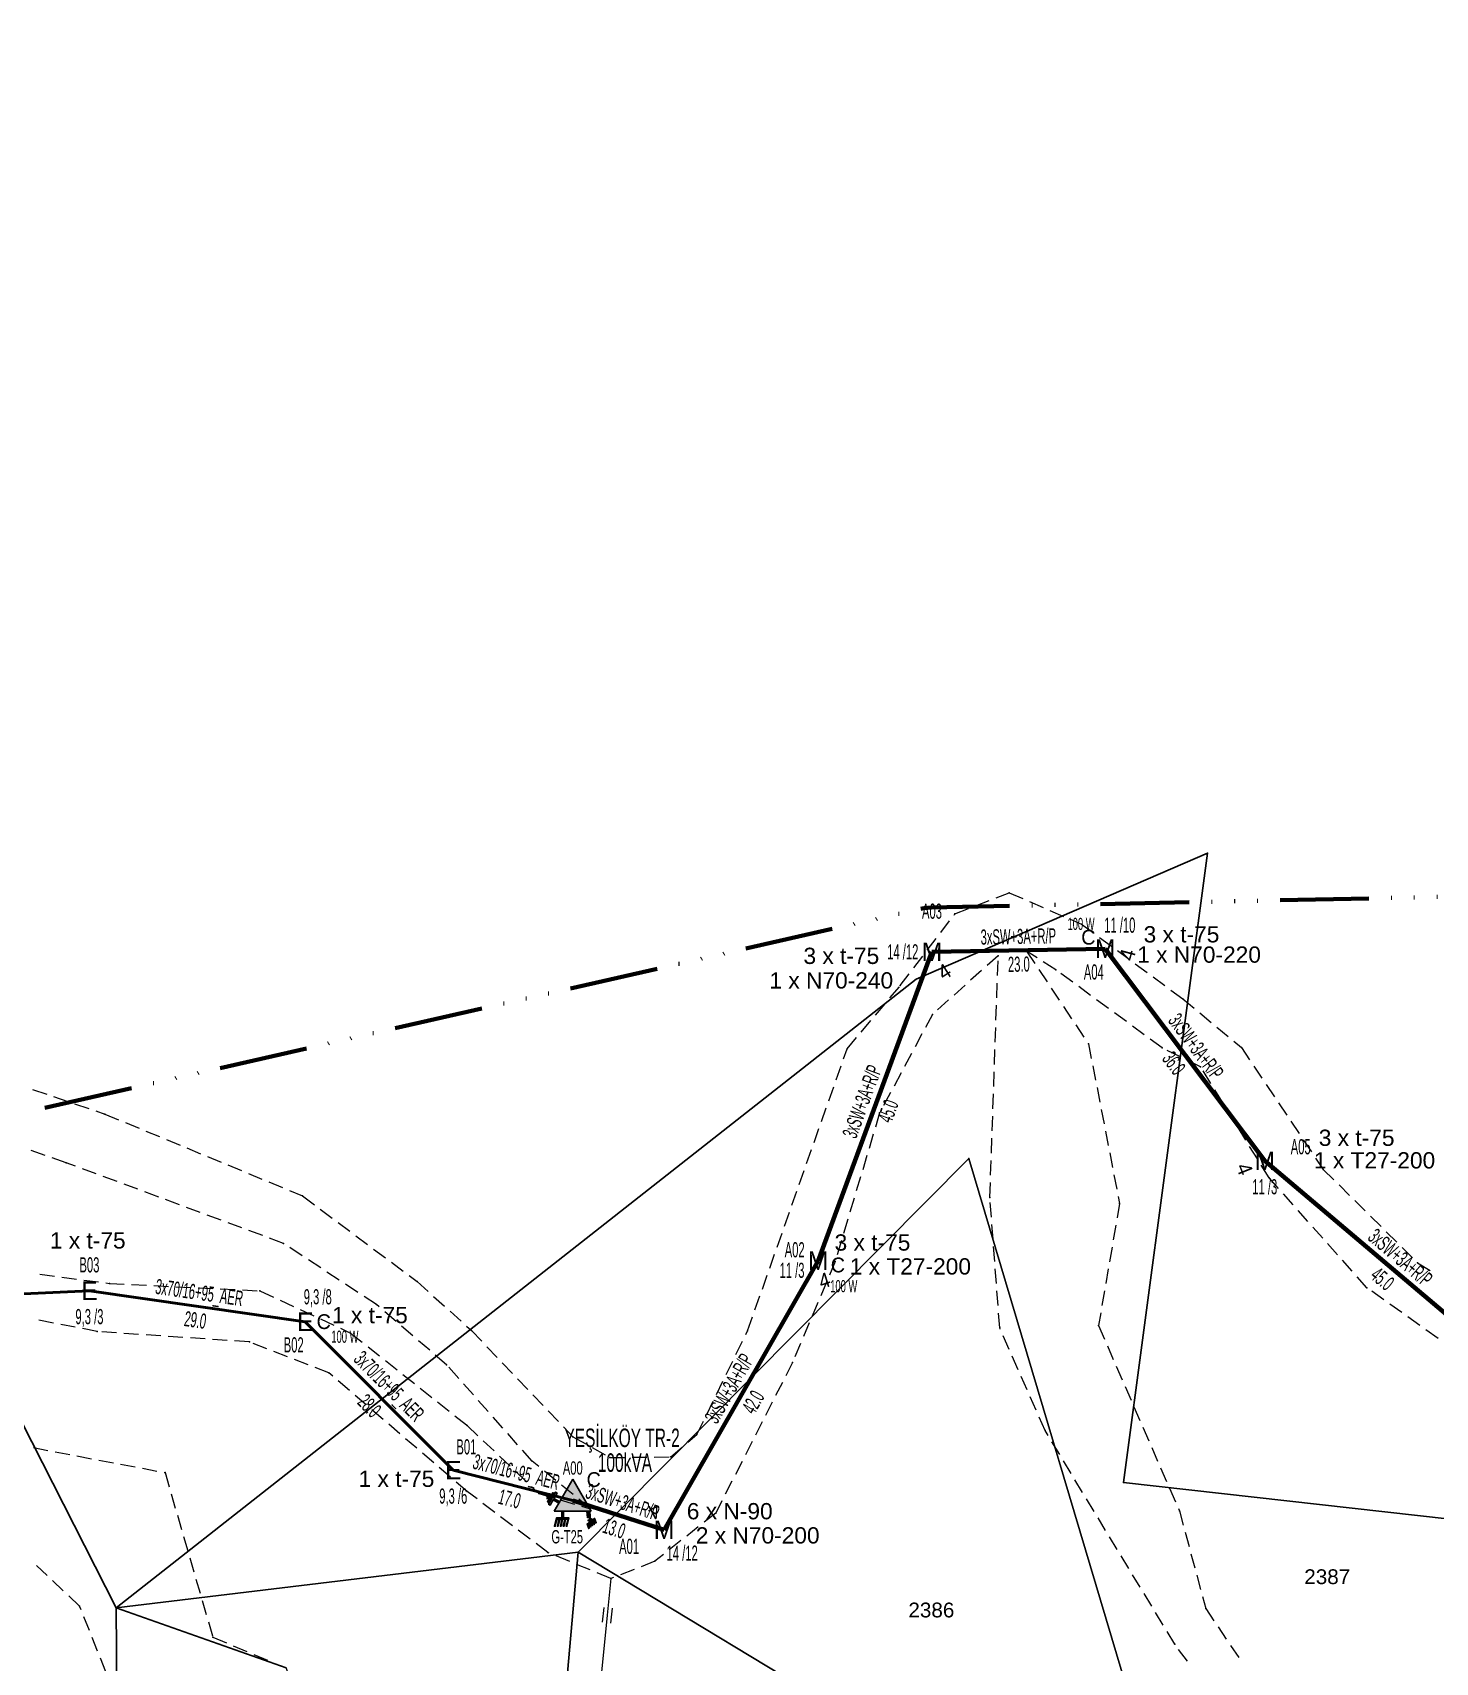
# Model space of a CAD drawing. Header units: millimetres. Extents: x 614452 to 616952, y 4151662 to 4153442.
# Drawn here: x 614564.6 to 614754.3, y 4152026.4 to 4152246.8 of the extents above; entities that cross this region are included whole.
import ezdxf
from ezdxf.enums import TextEntityAlignment as Align
from ezdxf.xclip import XClip

# ---------------------------------------------------------------- set-up
doc = ezdxf.new("R2010")
doc.units = ezdxf.units.MM
doc.header["$XCLIPFRAME"] = 2
doc.linetypes.add('ACAD_ISO14W100', pattern=[24, 12, -3, 0, -3, 0, -3, 0, -3])
for name, color, linetype, lineweight in [('02_ADA_ALN_YENI', 7, 'Continuous', 30), ('03_PARSEL_ALN_ESKI', 18, 'Continuous', 0), ('03_PARSEL_ALN_YENI', 171, 'Continuous', 0), ('03_PARSEL_NO_ESKI', 5, 'Continuous', 0), ('06_DETAY_SNR_KROKI', 4, 'Continuous', 0), ('06_DETAY_SNR_PAFTA', 26, 'Continuous', 0), ('07_SNRTIP_GECERLI', 30, 'Continuous', 0), ('DIREK_AG_YENI', 108, 'Continuous', 25), ('DIREK_OG_YENI', 10, 'Continuous', 25), ('HAT_AG_HAVAI_YENI', 3, 'Continuous', 50), ('HAT_OG_HAVAI_YENI', 1, 'Continuous', 70), ('NOKTA_DETAY_YENI', 171, 'Continuous', 0), ('NOKTA_PARSEL_ESKI', 6, 'Continuous', 0), ('TRAFO_BOLGE_TUM', 254, 'ACAD_ISO14W100', 70), ('TRAFO_TADILAT_BYSK', 5, 'Continuous', 30), ('TRAFO_YENI', 5, 'Continuous', 30)]:
    doc.layers.add(name, color=color, linetype=linetype, lineweight=lineweight)
doc.layers.add('LAMBA_GUCU', color=4, linetype='Continuous')
doc.layers.add('Unknown_Point_Feature', color=7, linetype='Continuous')
doc.styles.add('Direk', font='B_CAD')
doc.styles.get("Standard").update_dxf_attribs({"font": 'Arial'})

# ---------------------------------------------------------------- blocks, each defined once
blk = doc.blocks.new('YENI_DIREK')
h = blk.add_hatch(color=32)
h.paths.add_polyline_path([(-3.28, -0.5), (-3.07, -0.63), (-2.64, 0.1), (-1.87, -0.35), (-1.77, -0.17), (-2.54, 0.28), (-2.11, 1.01), (-2.33, 1.14)])
h.paths.add_polyline_path([(-3.42, -0.17), (-3.29, -0.25), (-2.57, 0.98), (-2.7, 1.06)])
h.paths.add_polyline_path([(-3.5, 0.29), (-3.37, 0.22), (-3.01, 0.82), (-3.14, 0.9)])
h.paths.add_polyline_path([(-3.41, 0.73), (-3.54, 0.81), (-3.62, 0.68), (-3.49, 0.61)])
h.paths.add_polyline_path([(-1.26, -1.44), (-1.46, -1.44), (-1.47, -2.34), (-2.22, -2.34), (-2.48, -3.47), (-2.38, -3.47), (-2.17, -2.54), (-1.87, -2.54), (-2.08, -3.47), (-1.98, -3.47), (-1.77, -2.54), (-1.47, -2.54), (-1.68, -3.48), (-1.58, -3.48), (-1.37, -2.54), (-1.07, -2.54), (-1.28, -3.48), (-1.18, -3.48), (-0.97, -2.54), (-0.67, -2.55), (-0.88, -3.48), (-0.78, -3.48), (-0.52, -2.35), (-1.27, -2.34)])
at = {"layer": 'TRAFO_YENI'}
for points in [[(2.31, -1.57), (2.08, -1.92), (2.04, -1.44), (1.9, -1.44), (1.98, -2.32), (2.21, -1.96), (2.27, -2.67), (2.06, -2.67), (2.36, -2.87), (2.36, -2.86), (2.6, -2.49), (2.41, -2.63)], [(2.31, -1.57), (2.08, -1.92), (2.04, -1.44), (1.9, -1.44), (1.98, -2.32), (2.21, -1.96), (2.27, -2.67), (2.06, -2.67), (2.36, -2.87), (1.94, -3.19), (2.16, -3.79), (2.22, -3.74), (2.04, -3.26), (2.22, -3.13), (2.4, -3.6), (2.46, -3.56), (2.28, -3.08), (2.46, -2.94), (2.64, -3.42), (2.69, -3.38), (2.51, -2.9), (2.69, -2.76), (2.87, -3.24), (2.93, -3.2), (2.75, -2.72), (2.93, -2.58), (3.11, -3.06), (3.17, -3.01), (2.95, -2.42), (2.36, -2.86), (2.6, -2.49), (2.41, -2.63)], [(2.93, -2.58), (3.11, -3.06), (3.17, -3.01), (2.95, -2.42), (2.36, -2.86), (2.6, -2.49), (2.41, -2.63), (2.31, -1.57), (2.08, -1.92), (2.04, -1.44), (1.9, -1.44), (1.98, -2.32), (2.21, -1.96), (2.27, -2.67), (2.06, -2.67), (2.36, -2.87), (1.94, -3.19), (2.16, -3.79), (2.22, -3.74), (2.04, -3.26), (2.22, -3.13), (2.4, -3.6), (2.46, -3.56), (2.28, -3.08), (2.46, -2.94), (2.64, -3.42), (2.69, -3.38), (2.51, -2.9), (2.69, -2.76), (2.87, -3.24), (2.93, -3.2), (2.75, -2.72)]]:
    blk.add_hatch(color=32, dxfattribs=at).paths.add_polyline_path(points)
at = {"layer": 'TRAFO_TADILAT_BYSK', "color": 32, "flags": 128}
for points in [[(-3.49, 0.61), (-3.41, 0.73), (-3.54, 0.81), (-3.62, 0.68), (-3.49, 0.61)], [(-3.37, 0.22), (-3.01, 0.82), (-3.14, 0.9), (-3.5, 0.29), (-3.37, 0.22)], [(-3.29, -0.25), (-2.57, 0.98), (-2.7, 1.06), (-3.42, -0.17), (-3.29, -0.25)], [(-1.77, -0.17), (-2.54, 0.28), (-2.11, 1.01), (-2.33, 1.14), (-3.28, -0.5), (-3.07, -0.63), (-2.64, 0.1), (-1.87, -0.35), (-1.77, -0.17)], [(-1.26, -1.44), (-1.46, -1.44), (-1.47, -2.34), (-2.22, -2.34), (-2.48, -3.47), (-2.38, -3.47), (-2.17, -2.54), (-1.87, -2.54), (-2.08, -3.47), (-1.98, -3.47), (-1.77, -2.54), (-1.47, -2.54), (-1.68, -3.48), (-1.58, -3.48), (-1.37, -2.54), (-1.07, -2.54), (-1.28, -3.48), (-1.18, -3.48), (-0.97, -2.54), (-0.67, -2.55), (-0.88, -3.48), (-0.78, -3.48), (-0.52, -2.35), (-1.27, -2.34), (-1.26, -1.44)]]:
    blk.add_lwpolyline(points, dxfattribs=at)
at = {"layer": 'TRAFO_YENI', "linetype": 'Continuous'}
for p, q in [((-2.5, -1.44), (0, 2.89)), ((2.5, -1.44), (0, 2.89)), ((-2.5, -1.44), (2.5, -1.44))]:
    blk.add_line(p, q, dxfattribs=at)
at = {"layer": 'TRAFO_YENI', "color": 32, "flags": 128}
blk.add_lwpolyline([(1.9, -1.44), (2.04, -1.44), (2.08, -1.92), (2.31, -1.57), (2.41, -2.63), (2.6, -2.49), (2.36, -2.86), (2.95, -2.42), (3.17, -3.01), (3.11, -3.06), (2.93, -2.58), (2.75, -2.72), (2.93, -3.2), (2.87, -3.24), (2.69, -2.76), (2.51, -2.9), (2.69, -3.38), (2.64, -3.42), (2.46, -2.94), (2.28, -3.08), (2.46, -3.56), (2.4, -3.6), (2.22, -3.13), (2.04, -3.26), (2.22, -3.74), (2.16, -3.79), (1.94, -3.19), (2.36, -2.87), (2.06, -2.67), (2.27, -2.67), (2.21, -1.96), (1.98, -2.32), (1.9, -1.44)], dxfattribs=at)
at = {"layer": 'TRAFO_YENI', "linetype": 'Continuous'}
for points in [[(-2.5, -1.44), (0, -1.44), (0, 2.89)], [(0, -1.44), (0, 2.89), (2.5, -1.44)]]:
    blk.add_solid(points, dxfattribs=at)
blk = doc.blocks.new('fggg')
at = {"layer": '02_ADA_ALN_YENI', "color": 252}
for points in [[(614575.96, 4152022.18, 0), (614575.88, 4152033.79, 0), (614467.58, 4152246.77, 0), (614453.91, 4152240.16, 0), (614434.65, 4152229.19, 0)], [(614853.89, 4152034.8, 0), (614712.1, 4152050.73, 0), (614723.46, 4152135.81, 0), (614684.08, 4152118.8, 0), (614575.88, 4152033.79, 0), (614598.84, 4152025.65, 0)]]:
    blk.add_polyline3d(points, dxfattribs=at)
at = {"layer": '03_PARSEL_ALN_ESKI', "color": 252}
for p in [(614740.05, 4152037.99), (614686.51, 4152033.49)]:
    blk.add_point(p, dxfattribs=at)
at = {"layer": '03_PARSEL_ALN_YENI', "color": 252}
for points in [[(614544.97, 4151967.38, 0), (614374.43, 4151996.37, 0), (614367.51, 4152197.34, 0), (614384.14, 4152206.26, 0), (614408.39, 4152217.97, 0), (614418.64, 4152220.61, 0), (614425.32, 4152225.37, 0), (614434.65, 4152229.19, 0), (614453.91, 4152240.16, 0), (614467.58, 4152246.77, 0), (614575.88, 4152033.79, 0), (614575.96, 4152022.18, 0), (614576.03, 4152011.83, 0), (614571.11, 4151971.28, 0), (614544.97, 4151967.38, 0)], [(614638.35, 4152041.33, 0), (614691.19, 4152094.55, 0), (614715.49, 4152013.05, 0), (614718.07, 4151980.55, 0), (614709.75, 4151969.3, 0), (614691.41, 4151985.17, 0), (614678.8, 4152016.87, 0), (614638.35, 4152041.33, 0)], [(614588.47, 4151988.13, 0), (614593.53, 4152004.18, 0), (614602.22, 4152016.98, 0), (614598.84, 4152025.65, 0), (614575.88, 4152033.79, 0), (614638.35, 4152041.33, 0), (614631.27, 4151961.22, 0), (614577.59, 4151959.18, 0), (614585.94, 4151980, 0), (614588.47, 4151988.13, 0)], [(614638.35, 4152041.33, 0), (614678.8, 4152016.87, 0), (614691.41, 4151985.17, 0), (614709.75, 4151969.3, 0), (614695.06, 4151956.64, 0), (614684.73, 4151952.93, 0), (614663.07, 4151949.44, 0), (614631.27, 4151961.22, 0), (614638.35, 4152041.33, 0)]]:
    blk.add_polyline3d(points, close=True, dxfattribs=at)
blk.add_polyline3d([(614761.21, 4151994.9, 0), (614746.28, 4152001.82, 0), (614740.75, 4152010.97, 0), (614740.75, 4152010.97, 0), (614737.23, 4152016.91, 0), (614733.41, 4152018.51, 0), (614730.89, 4152018.91, 0), (614715.49, 4152013.05, 0), (614691.19, 4152094.55, 0), (614638.35, 4152041.33, 0), (614575.88, 4152033.79, 0), (614684.08, 4152118.8, 0), (614723.46, 4152135.81, 0), (614712.1, 4152050.73, 0), (614853.89, 4152034.8, 0)], dxfattribs=at)
at = {"layer": '06_DETAY_SNR_KROKI', "color": 252}
for p, q in [((614642.77, 4152037.76, 0.95), (614642.27, 4152032.78, 0.95)), ((614642.27, 4152032.78, 0.95), (614641.28, 4152022.83, 0.95)), ((614641.81, 4152033.83, 0.95), (614641.61, 4152031.84, 0.95)), ((614642.93, 4152033.72, 0.95), (614642.73, 4152031.73, 0.95))]:
    blk.add_line(p, q, dxfattribs=at)
at = {"layer": '06_DETAY_SNR_PAFTA', "color": 252}
for p, q in [((614694.89, 4152129.78, 0.95), (614696.66, 4152130.48, 0.95)), ((614696.66, 4152130.48, 0.95), (614698.5, 4152129.68, 0.95)), ((614689.2, 4152127.46, 0.95), (614689.3, 4152127.6, 0.95)), ((614689.3, 4152127.6, 0.95), (614691.16, 4152128.33, 0.95)), ((614692.09, 4152128.69, 0.95), (614693.95, 4152129.42, 0.95)), ((614699.41, 4152129.28, 0.95), (614701.25, 4152128.48, 0.95)), ((614702.16, 4152128.08, 0.95), (614704, 4152127.28, 0.95)), ((614687.38, 4152125.08, 0.95), (614688.59, 4152126.67, 0.95)), ((614704.91, 4152126.88, 0.95), (614706.44, 4152126.22, 0.95)), ((614706.44, 4152126.22, 0.95), (614708.05, 4152125.03, 0.95)), ((614685.56, 4152122.69, 0.95), (614686.77, 4152124.28, 0.95)), ((614708.85, 4152124.44, 0.95), (614710.46, 4152123.25, 0.95)), ((614683.74, 4152120.31, 0.95), (614684.95, 4152121.9, 0.95)), ((614695.15, 4152121.96, 0.95), (614693.66, 4152120.63, 0.95)), ((614695.06, 4152119.26, 0.95), (614695.13, 4152121.26, 0.95)), ((614698.98, 4152122.58, 0.95), (614700.09, 4152120.92, 0.95)), ((614700.42, 4152121.66, 0.95), (614698.98, 4152122.58, 0.95)), ((614702.95, 4152120.05, 0.95), (614701.26, 4152121.12, 0.95)), ((614711.27, 4152122.66, 0.95), (614712.88, 4152121.47, 0.95)), ((614713.68, 4152120.88, 0.95), (614715.29, 4152119.69, 0.95)), ((614681.92, 4152117.92, 0.95), (614683.13, 4152119.51, 0.95)), ((614692.92, 4152119.96, 0.95), (614691.42, 4152118.63, 0.95)), ((614700.65, 4152120.09, 0.95), (614701.76, 4152118.42, 0.95)), ((614705.24, 4152118.37, 0.95), (614703.63, 4152119.55, 0.95)), ((614716.1, 4152119.1, 0.95), (614717.71, 4152117.91, 0.95)), ((614680.5, 4152116.24, 0.95), (614681.79, 4152117.77, 0.95)), ((614690.68, 4152117.97, 0.95), (614689.19, 4152116.63, 0.95)), ((614694.96, 4152116.26, 0.95), (614695.03, 4152118.26, 0.95)), ((614702.31, 4152117.59, 0.95), (614703.42, 4152115.93, 0.95)), ((614707.66, 4152116.59, 0.95), (614706.05, 4152117.78, 0.95)), ((614718.51, 4152117.32, 0.95), (614720.11, 4152116.14, 0.95)), ((614678.57, 4152113.94, 0.95), (614679.86, 4152115.47, 0.95)), ((614688.44, 4152115.97, 0.95), (614686.95, 4152114.64, 0.95)), ((614694.85, 4152113.26, 0.95), (614694.92, 4152115.26, 0.95)), ((614703.98, 4152115.09, 0.95), (614705.09, 4152113.43, 0.95)), ((614710.08, 4152114.82, 0.95), (614708.46, 4152116, 0.95)), ((614720.11, 4152116.14, 0.95), (614721.65, 4152114.86, 0.95)), ((614676.64, 4152111.64, 0.95), (614677.93, 4152113.18, 0.95)), ((614686.27, 4152114.03, 0.95), (614685.32, 4152112.27, 0.95)), ((614694.75, 4152110.26, 0.95), (614694.82, 4152112.26, 0.95)), ((614705.64, 4152112.6, 0.95), (614706.75, 4152110.94, 0.95)), ((614712.49, 4152113.04, 0.95), (614710.88, 4152114.23, 0.95)), ((614714.91, 4152111.27, 0.95), (614713.3, 4152112.45, 0.95)), ((614722.41, 4152114.22, 0.95), (614723.95, 4152112.94, 0.95)), ((614724.72, 4152112.3, 0.95), (614726.25, 4152111.02, 0.95)), ((614674.71, 4152109.35, 0.95), (614676, 4152110.88, 0.95)), ((614684.85, 4152111.39, 0.95), (614683.91, 4152109.62, 0.95)), ((614707.31, 4152110.1, 0.95), (614707.37, 4152110.02, 0.95)), ((614707.37, 4152110.02, 0.95), (614707.75, 4152108.05, 0.95)), ((614717.33, 4152109.49, 0.95), (614715.72, 4152110.68, 0.95)), ((614727.02, 4152110.38, 0.95), (614728.04, 4152109.53, 0.95)), ((614674.24, 4152108.01, 0.95), (614674.71, 4152109.35, 0.95)), ((614683.44, 4152108.74, 0.95), (614682.49, 4152106.98, 0.95)), ((614694.65, 4152107.26, 0.95), (614694.72, 4152109.26, 0.95)), ((614719.83, 4152108.27, 0.95), (614718.03, 4152109.15, 0.95)), ((614722.52, 4152106.94, 0.95), (614720.73, 4152107.83, 0.95)), ((614728.04, 4152109.53, 0.95), (614729.16, 4152107.87, 0.95)), ((614673.24, 4152105.18, 0.95), (614673.91, 4152107.07, 0.95)), ((614682.02, 4152106.1, 0.95), (614681.08, 4152104.33, 0.95)), ((614694.55, 4152104.27, 0.95), (614694.61, 4152106.26, 0.95)), ((614707.94, 4152107.07, 0.95), (614708.32, 4152105.11, 0.95)), ((614723.91, 4152104.69, 0.95), (614722.86, 4152106.4, 0.95)), ((614729.72, 4152107.04, 0.95), (614730.83, 4152105.38, 0.95)), ((614564.57, 4152103.86, 0.95), (614566.47, 4152103.22, 0.95)), ((614672.25, 4152102.35, 0.95), (614672.91, 4152104.24, 0.95)), ((614680.6, 4152103.45, 0.95), (614679.66, 4152101.69, 0.95)), ((614694.44, 4152101.27, 0.95), (614694.51, 4152103.27, 0.95)), ((614708.52, 4152104.13, 0.95), (614708.9, 4152102.17, 0.95)), ((614725.49, 4152102.14, 0.95), (614724.44, 4152103.84, 0.95)), ((614731.39, 4152104.55, 0.95), (614732.51, 4152102.89, 0.95)), ((614567.41, 4152102.9, 0.95), (614569.31, 4152102.25, 0.95)), ((614570.25, 4152101.93, 0.95), (614572.15, 4152101.29, 0.95)), ((614671.25, 4152099.53, 0.95), (614671.91, 4152101.41, 0.95)), ((614709.09, 4152101.18, 0.95), (614709.47, 4152099.22, 0.95)), ((614727.06, 4152099.59, 0.95), (614726.01, 4152101.29, 0.95)), ((614733.07, 4152102.06, 0.95), (614734.19, 4152100.4, 0.95)), ((614573.1, 4152100.97, 0.95), (614574.34, 4152100.55, 0.95)), ((614574.34, 4152100.55, 0.95), (614576.19, 4152099.78, 0.95)), ((614577.11, 4152099.4, 0.95), (614578.96, 4152098.63, 0.95)), ((614679.12, 4152100.69, 0.95), (614678.55, 4152098.77, 0.95)), ((614679.19, 4152100.81, 0.95), (614679.12, 4152100.69, 0.95)), ((614694.34, 4152098.27, 0.95), (614694.41, 4152100.27, 0.95)), ((614734.74, 4152099.57, 0.95), (614735.86, 4152097.91, 0.95)), ((614579.89, 4152098.25, 0.95), (614581.73, 4152097.49, 0.95)), ((614582.66, 4152097.1, 0.95), (614584.51, 4152096.34, 0.95)), ((614670.25, 4152096.7, 0.95), (614670.91, 4152098.58, 0.95)), ((614678.26, 4152097.81, 0.95), (614677.69, 4152095.9, 0.95)), ((614694.24, 4152095.27, 0.95), (614694.3, 4152097.27, 0.95)), ((614709.66, 4152098.24, 0.95), (614710.05, 4152096.28, 0.95)), ((614728.64, 4152097.03, 0.95), (614727.59, 4152098.74, 0.95)), ((614736.42, 4152097.08, 0.95), (614737.54, 4152095.43, 0.95)), ((614566.28, 4152094.94, 0.95), (614564.39, 4152095.6, 0.95)), ((614569.11, 4152093.96, 0.95), (614567.22, 4152094.62, 0.95)), ((614585.43, 4152095.96, 0.95), (614587.28, 4152095.19, 0.95)), ((614588.2, 4152094.81, 0.95), (614590.05, 4152094.04, 0.95)), ((614669.25, 4152093.87, 0.95), (614669.92, 4152095.75, 0.95)), ((614677.4, 4152094.94, 0.95), (614676.83, 4152093.02, 0.95)), ((614710.24, 4152095.3, 0.95), (614710.62, 4152093.33, 0.95)), ((614730.21, 4152094.48, 0.95), (614729.16, 4152096.18, 0.95)), ((614738.09, 4152094.6, 0.95), (614739.12, 4152093.07, 0.95)), ((614570.37, 4152093.5, 0.95), (614569.11, 4152093.96, 0.95)), ((614573.18, 4152092.45, 0.95), (614571.31, 4152093.15, 0.95)), ((614590.97, 4152093.66, 0.95), (614592.82, 4152092.9, 0.95)), ((614593.75, 4152092.51, 0.95), (614595.59, 4152091.75, 0.95)), ((614668.25, 4152091.04, 0.95), (614668.92, 4152092.92, 0.95)), ((614694.13, 4152092.27, 0.95), (614694.2, 4152094.27, 0.95)), ((614710.81, 4152092.35, 0.95), (614711.19, 4152090.39, 0.95)), ((614731.79, 4152091.93, 0.95), (614730.74, 4152093.63, 0.95)), ((614739.12, 4152093.07, 0.95), (614740.54, 4152091.67, 0.95)), ((614576, 4152091.41, 0.95), (614574.12, 4152092.11, 0.95)), ((614578.81, 4152090.37, 0.95), (614576.93, 4152091.06, 0.95)), ((614581.62, 4152089.32, 0.95), (614579.75, 4152090.02, 0.95)), ((614596.52, 4152091.37, 0.95), (614598.37, 4152090.6, 0.95)), ((614599.29, 4152090.22, 0.95), (614601.07, 4152089.48, 0.95)), ((614667.25, 4152088.21, 0.95), (614667.92, 4152090.1, 0.95)), ((614676.54, 4152092.06, 0.95), (614675.97, 4152090.15, 0.95)), ((614694.03, 4152089.27, 0.95), (614694.1, 4152091.27, 0.95)), ((614733.06, 4152090.5, 0.95), (614731.79, 4152091.93, 0.95)), ((614741.25, 4152090.96, 0.95), (614742.67, 4152089.55, 0.95)), ((614584.44, 4152088.28, 0.95), (614582.56, 4152088.98, 0.95)), ((614587.25, 4152087.24, 0.95), (614585.37, 4152087.93, 0.95)), ((614601.07, 4152089.48, 0.95), (614602.67, 4152088.29, 0.95)), ((614675.68, 4152089.19, 0.95), (614675.11, 4152087.27, 0.95)), ((614694.23, 4152086.61, 0.95), (614694.08, 4152088.6, 0.95)), ((614711.57, 4152088.47, 0.95), (614711.23, 4152086.5, 0.95)), ((614711.39, 4152089.41, 0.95), (614711.57, 4152088.47, 0.95)), ((614735.05, 4152088.26, 0.95), (614733.72, 4152089.75, 0.95)), ((614743.38, 4152088.85, 0.95), (614744.8, 4152087.44, 0.95)), ((614590.06, 4152086.19, 0.95), (614588.19, 4152086.89, 0.95)), ((614592.87, 4152085.15, 0.95), (614591, 4152085.85, 0.95)), ((614603.47, 4152087.69, 0.95), (614605.08, 4152086.49, 0.95)), ((614605.88, 4152085.89, 0.95), (614607.48, 4152084.7, 0.95)), ((614666.25, 4152085.38, 0.95), (614666.92, 4152087.27, 0.95)), ((614674.82, 4152086.32, 0.95), (614674.25, 4152084.4, 0.95)), ((614694.46, 4152083.61, 0.95), (614694.31, 4152085.61, 0.95)), ((614737.05, 4152086.02, 0.95), (614735.72, 4152087.51, 0.95)), ((614745.51, 4152086.74, 0.95), (614746.93, 4152085.33, 0.95)), ((614595.69, 4152084.11, 0.95), (614593.81, 4152084.8, 0.95)), ((614598.5, 4152083.06, 0.95), (614596.62, 4152083.76, 0.95)), ((614608.28, 4152084.1, 0.95), (614609.88, 4152082.9, 0.95)), ((614665.26, 4152082.55, 0.95), (614665.92, 4152084.44, 0.95)), ((614673.96, 4152083.44, 0.95), (614673.39, 4152081.53, 0.95)), ((614711.06, 4152085.51, 0.95), (614710.72, 4152083.54, 0.95)), ((614739.04, 4152083.78, 0.95), (614737.71, 4152085.27, 0.95)), ((614747.64, 4152084.63, 0.95), (614749.06, 4152083.22, 0.95)), ((614598.54, 4152083.04, 0.95), (614598.5, 4152083.06, 0.95)), ((614601.04, 4152081.39, 0.95), (614599.37, 4152082.49, 0.95)), ((614610.69, 4152082.3, 0.95), (614612.29, 4152081.11, 0.95)), ((614664.26, 4152079.72, 0.95), (614664.92, 4152081.61, 0.95)), ((614694.68, 4152080.62, 0.95), (614694.53, 4152082.62, 0.95)), ((614710.55, 4152082.56, 0.95), (614710.21, 4152080.58, 0.95)), ((614741.04, 4152081.53, 0.95), (614739.71, 4152083.03, 0.95)), ((614749.77, 4152082.51, 0.95), (614751.19, 4152081.11, 0.95)), ((614603.55, 4152079.74, 0.95), (614601.88, 4152080.84, 0.95)), ((614606.05, 4152078.09, 0.95), (614604.38, 4152079.19, 0.95)), ((614613.09, 4152080.51, 0.95), (614614.69, 4152079.31, 0.95)), ((614673.11, 4152080.59, 0.95), (614672.33, 4152078.75, 0.95)), ((614694.91, 4152077.63, 0.95), (614694.76, 4152079.63, 0.95)), ((614710.04, 4152079.6, 0.95), (614709.7, 4152077.63, 0.95)), ((614743.03, 4152079.29, 0.95), (614741.7, 4152080.79, 0.95)), ((614751.87, 4152080.44, 0.95), (614753.58, 4152079.4, 0.95)), ((614565.55, 4152078.88, 0.95), (614567.53, 4152078.62, 0.95)), ((614568.53, 4152078.49, 0.95), (614570.51, 4152078.23, 0.95)), ((614571.5, 4152078.1, 0.95), (614573.48, 4152077.84, 0.95)), ((614574.47, 4152077.71, 0.95), (614574.96, 4152077.65, 0.95)), ((614574.96, 4152077.65, 0.95), (614576.96, 4152077.55, 0.95)), ((614577.96, 4152077.5, 0.95), (614579.96, 4152077.4, 0.95)), ((614580.95, 4152077.35, 0.95), (614582.95, 4152077.25, 0.95)), ((614583.95, 4152077.2, 0.95), (614585.95, 4152077.1, 0.95)), ((614586.95, 4152077.05, 0.95), (614588.94, 4152076.96, 0.95)), ((614589.94, 4152076.91, 0.95), (614591.94, 4152076.81, 0.95)), ((614608.56, 4152076.44, 0.95), (614606.89, 4152077.54, 0.95)), ((614615.49, 4152078.72, 0.95), (614616.57, 4152077.91, 0.95)), ((614616.57, 4152077.91, 0.95), (614618.05, 4152076.57, 0.95)), ((614663.26, 4152076.89, 0.95), (614663.92, 4152078.78, 0.95)), ((614671.94, 4152077.83, 0.95), (614671.16, 4152075.99, 0.95)), ((614745.03, 4152077.05, 0.95), (614743.7, 4152078.55, 0.95)), ((614592.94, 4152076.76, 0.95), (614594.94, 4152076.66, 0.95)), ((614595.32, 4152076.64, 0.95), (614597.14, 4152075.8, 0.95)), ((614598.04, 4152075.38, 0.95), (614599.86, 4152074.53, 0.95)), ((614611.06, 4152074.79, 0.95), (614609.39, 4152075.89, 0.95)), ((614611.44, 4152074.46, 0.95), (614611.06, 4152074.79, 0.95)), ((614618.79, 4152075.9, 0.95), (614620.28, 4152074.56, 0.95)), ((614662.26, 4152074.06, 0.95), (614662.93, 4152075.95, 0.95)), ((614670.77, 4152075.07, 0.95), (614669.99, 4152073.23, 0.95)), ((614695.14, 4152074.64, 0.95), (614694.99, 4152076.63, 0.95)), ((614709.53, 4152076.64, 0.95), (614709.19, 4152074.67, 0.95)), ((614747.31, 4152075.43, 0.95), (614745.68, 4152076.59, 0.95)), ((614749.75, 4152073.7, 0.95), (614748.12, 4152074.85, 0.95)), ((614567.39, 4152072.29, 0.95), (614565.43, 4152072.68, 0.95)), ((614600.77, 4152074.11, 0.95), (614602.58, 4152073.27, 0.95)), ((614603.49, 4152072.85, 0.95), (614605.3, 4152072, 0.95)), ((614613.72, 4152072.51, 0.95), (614612.2, 4152073.81, 0.95)), ((614621.02, 4152073.89, 0.95), (614622.51, 4152072.55, 0.95)), ((614661.26, 4152071.24, 0.95), (614661.93, 4152073.12, 0.95)), ((614695.36, 4152071.65, 0.95), (614695.21, 4152073.64, 0.95)), ((614709.02, 4152073.69, 0.95), (614708.71, 4152071.95, 0.95)), ((614752.2, 4152071.96, 0.95), (614750.57, 4152073.12, 0.95)), ((614570.33, 4152071.72, 0.95), (614568.37, 4152072.1, 0.95)), ((614573.28, 4152071.14, 0.95), (614571.31, 4152071.53, 0.95)), ((614575.92, 4152070.96, 0.95), (614573.93, 4152071.1, 0.95)), ((614578.91, 4152070.76, 0.95), (614576.92, 4152070.89, 0.95)), ((614581.91, 4152070.55, 0.95), (614579.91, 4152070.69, 0.95)), ((614584.9, 4152070.35, 0.95), (614582.9, 4152070.49, 0.95)), ((614587.89, 4152070.14, 0.95), (614585.9, 4152070.28, 0.95)), ((614606.21, 4152071.58, 0.95), (614607.58, 4152070.94, 0.95)), ((614607.58, 4152070.94, 0.95), (614609.15, 4152069.7, 0.95)), ((614616, 4152070.55, 0.95), (614614.48, 4152071.86, 0.95)), ((614623.25, 4152071.88, 0.95), (614623.94, 4152071.26, 0.95)), ((614623.94, 4152071.26, 0.95), (614625.32, 4152069.82, 0.95)), ((614661.01, 4152070.72, 0.95), (614661.26, 4152071.24, 0.95)), ((614669.6, 4152072.3, 0.95), (614668.82, 4152070.46, 0.95)), ((614695.44, 4152071.47, 0.95), (614695.36, 4152071.65, 0.95)), ((614696.65, 4152068.73, 0.95), (614695.85, 4152070.56, 0.95)), ((614708.71, 4152071.95, 0.95), (614709.52, 4152070.12, 0.95)), ((614754.64, 4152070.22, 0.95), (614753.01, 4152071.38, 0.95)), ((614590.89, 4152069.94, 0.95), (614588.89, 4152070.08, 0.95)), ((614593.88, 4152069.73, 0.95), (614591.88, 4152069.87, 0.95)), ((614596.26, 4152068.81, 0.95), (614594.39, 4152069.54, 0.95)), ((614599.05, 4152067.72, 0.95), (614597.19, 4152068.45, 0.95)), ((614609.93, 4152069.08, 0.95), (614611.5, 4152067.84, 0.95)), ((614618.28, 4152068.6, 0.95), (614616.76, 4152069.9, 0.95)), ((614620.55, 4152066.65, 0.95), (614619.03, 4152067.95, 0.95)), ((614626.01, 4152069.09, 0.95), (614627.39, 4152067.65, 0.95)), ((614659.69, 4152068.02, 0.95), (614660.57, 4152069.82, 0.95)), ((614668.43, 4152069.54, 0.95), (614667.65, 4152067.7, 0.95)), ((614709.92, 4152069.2, 0.95), (614710.72, 4152067.37, 0.95)), ((614601.85, 4152066.64, 0.95), (614599.98, 4152067.36, 0.95)), ((614604.65, 4152065.55, 0.95), (614602.78, 4152066.27, 0.95)), ((614612.28, 4152067.22, 0.95), (614613.85, 4152065.97, 0.95)), ((614622.19, 4152064.81, 0.95), (614620.86, 4152066.31, 0.95)), ((614628.08, 4152066.93, 0.95), (614629.46, 4152065.48, 0.95)), ((614658.37, 4152065.33, 0.95), (614659.25, 4152067.12, 0.95)), ((614667.33, 4152066.94, 0.95), (614666.42, 4152065.16, 0.95)), ((614697.87, 4152065.98, 0.95), (614697.06, 4152067.81, 0.95)), ((614711.12, 4152066.45, 0.95), (614711.92, 4152064.62, 0.95)), ((614605.15, 4152065.12, 0.95), (614604.65, 4152065.55, 0.95)), ((614607.42, 4152063.17, 0.95), (614605.91, 4152064.47, 0.95)), ((614614.63, 4152065.35, 0.95), (614616.2, 4152064.11, 0.95)), ((614624.18, 4152062.57, 0.95), (614622.85, 4152064.06, 0.95)), ((614630.15, 4152064.76, 0.95), (614631.53, 4152063.31, 0.95)), ((614657.05, 4152062.63, 0.95), (614657.93, 4152064.43, 0.95)), ((614665.97, 4152064.27, 0.95), (614665.06, 4152062.49, 0.95)), ((614699.08, 4152063.24, 0.95), (614698.27, 4152065.07, 0.95)), ((614712.32, 4152063.7, 0.95), (614713.12, 4152061.87, 0.95)), ((614609.7, 4152061.21, 0.95), (614608.18, 4152062.51, 0.95)), ((614616.98, 4152063.49, 0.95), (614618.55, 4152062.24, 0.95)), ((614619.33, 4152061.62, 0.95), (614620.9, 4152060.38, 0.95)), ((614626.17, 4152060.33, 0.95), (614624.84, 4152061.82, 0.95)), ((614632.22, 4152062.59, 0.95), (614633.61, 4152061.14, 0.95)), ((614655.73, 4152059.94, 0.95), (614656.61, 4152061.73, 0.95)), ((614664.6, 4152061.6, 0.95), (614663.7, 4152059.81, 0.95)), ((614700.29, 4152060.49, 0.95), (614699.48, 4152062.32, 0.95)), ((614611.98, 4152059.26, 0.95), (614610.46, 4152060.56, 0.95)), ((614621.68, 4152059.76, 0.95), (614623.25, 4152058.52, 0.95)), ((614628.17, 4152058.08, 0.95), (614626.84, 4152059.58, 0.95)), ((614634.3, 4152060.42, 0.95), (614635.68, 4152058.97, 0.95)), ((614701.5, 4152057.75, 0.95), (614700.69, 4152059.58, 0.95)), ((614713.52, 4152060.95, 0.95), (614714.32, 4152059.12, 0.95)), ((614614.25, 4152057.3, 0.95), (614612.74, 4152058.61, 0.95)), ((614623.34, 4152058.44, 0.95), (614624.79, 4152057.06, 0.95)), ((614630.16, 4152055.84, 0.95), (614628.83, 4152057.34, 0.95)), ((614636.37, 4152058.25, 0.95), (614637.64, 4152056.92, 0.95)), ((614653.16, 4152056.17, 0.95), (614654.41, 4152057.24, 0.95)), ((614654.41, 4152057.24, 0.95), (614655.29, 4152059.04, 0.95)), ((614663.24, 4152058.92, 0.95), (614662.33, 4152057.14, 0.95)), ((614701.91, 4152057.07, 0.95), (614701.5, 4152057.75, 0.95)), ((614714.72, 4152058.2, 0.95), (614715.52, 4152056.37, 0.95)), ((614564.68, 4152055.44, 0.95), (614566.64, 4152055.07, 0.95)), ((614567.63, 4152054.89, 0.95), (614569.59, 4152054.51, 0.95)), ((614616.53, 4152055.35, 0.95), (614615.01, 4152056.65, 0.95)), ((614625.52, 4152056.38, 0.95), (614626.97, 4152055, 0.95)), ((614632.15, 4152053.6, 0.95), (614630.82, 4152055.09, 0.95)), ((614637.64, 4152056.92, 0.95), (614639.38, 4152055.94, 0.95)), ((614640.25, 4152055.44, 0.95), (614641.99, 4152054.46, 0.95)), ((614650.89, 4152054.2, 0.95), (614652.41, 4152055.51, 0.95)), ((614661.88, 4152056.25, 0.95), (614660.97, 4152054.47, 0.95)), ((614703.47, 4152054.51, 0.95), (614702.43, 4152056.22, 0.95)), ((614715.92, 4152055.45, 0.95), (614716.72, 4152053.62, 0.95)), ((614570.57, 4152054.33, 0.95), (614572.54, 4152053.95, 0.95)), ((614573.52, 4152053.77, 0.95), (614575.49, 4152053.4, 0.95)), ((614576.47, 4152053.21, 0.95), (614578.43, 4152052.84, 0.95)), ((614579.42, 4152052.65, 0.95), (614581.38, 4152052.28, 0.95)), ((614618.81, 4152053.4, 0.95), (614617.29, 4152054.7, 0.95)), ((614621.08, 4152051.44, 0.95), (614619.56, 4152052.75, 0.95)), ((614627.7, 4152054.31, 0.95), (614629.15, 4152052.93, 0.95)), ((614633.01, 4152052.89, 0.95), (614632.15, 4152053.6, 0.95)), ((614642.64, 4152054.1, 0.95), (614644.64, 4152054.12, 0.95)), ((614645.64, 4152054.14, 0.95), (614647.64, 4152054.16, 0.95)), ((614648.64, 4152054.17, 0.95), (614650.64, 4152054.2, 0.95)), ((614660.51, 4152053.58, 0.95), (614659.61, 4152051.8, 0.95)), ((614705.02, 4152051.94, 0.95), (614703.99, 4152053.65, 0.95)), ((614717.12, 4152052.71, 0.95), (614717.92, 4152050.87, 0.95)), ((614582.36, 4152052.09, 0.95), (614582.48, 4152052.07, 0.95)), ((614582.48, 4152052.07, 0.95), (614583.04, 4152050.15, 0.95)), ((614623.36, 4152049.49, 0.95), (614621.84, 4152050.79, 0.95)), ((614629.87, 4152052.25, 0.95), (614631.32, 4152050.87, 0.95)), ((614635.34, 4152050.99, 0.95), (614633.79, 4152052.26, 0.95)), ((614637.66, 4152049.09, 0.95), (614636.11, 4152050.36, 0.95)), ((614659.15, 4152050.91, 0.95), (614658.24, 4152049.13, 0.95)), ((614706.58, 4152049.38, 0.95), (614705.54, 4152051.09, 0.95)), ((614583.32, 4152049.19, 0.95), (614583.87, 4152047.27, 0.95)), ((614624.67, 4152048.5, 0.95), (614623.36, 4152049.49, 0.95)), ((614632.05, 4152050.18, 0.95), (614633.05, 4152049.23, 0.95)), ((614633.05, 4152049.23, 0.95), (614634.97, 4152048.66, 0.95)), ((614635.93, 4152048.38, 0.95), (614637.85, 4152047.82, 0.95)), ((614639.98, 4152047.19, 0.95), (614638.43, 4152048.46, 0.95)), ((614657.79, 4152048.23, 0.95), (614656.95, 4152046.6, 0.95)), ((614708.14, 4152046.81, 0.95), (614707.1, 4152048.52, 0.95)), ((614718.32, 4152049.96, 0.95), (614719.12, 4152048.12, 0.95)), ((614584.15, 4152046.31, 0.95), (614584.71, 4152044.39, 0.95)), ((614627.06, 4152046.69, 0.95), (614625.46, 4152047.9, 0.95)), ((614629.46, 4152044.89, 0.95), (614627.86, 4152046.09, 0.95)), ((614638.81, 4152047.54, 0.95), (614639.98, 4152047.19, 0.95)), ((614656.95, 4152046.6, 0.95), (614655.38, 4152045.35, 0.95)), ((614709.69, 4152044.25, 0.95), (614708.66, 4152045.96, 0.95)), ((614719.52, 4152047.21, 0.95), (614719.66, 4152046.89, 0.95)), ((614719.66, 4152046.89, 0.95), (614720.18, 4152044.96, 0.95)), ((614631.85, 4152043.08, 0.95), (614630.25, 4152044.28, 0.95)), ((614654.6, 4152044.73, 0.95), (614653.03, 4152043.49, 0.95)), ((614720.44, 4152044, 0.95), (614720.97, 4152042.07, 0.95)), ((614584.99, 4152043.43, 0.95), (614585.55, 4152041.51, 0.95)), ((614634.24, 4152041.27, 0.95), (614632.65, 4152042.48, 0.95)), ((614652.25, 4152042.87, 0.95), (614650.68, 4152041.63, 0.95)), ((614711.25, 4152041.68, 0.95), (614710.21, 4152043.39, 0.95)), ((614566.55, 4152038.15, 0.95), (614565.09, 4152039.52, 0.95)), ((614585.83, 4152040.55, 0.95), (614586.38, 4152038.63, 0.95)), ((614634.45, 4152041.19, 0.95), (614634.24, 4152041.27, 0.95)), ((614637.22, 4152040.04, 0.95), (614635.37, 4152040.81, 0.95)), ((614639.99, 4152038.9, 0.95), (614638.14, 4152039.66, 0.95)), ((614648.72, 4152040.07, 0.95), (614646.85, 4152039.34, 0.95)), ((614649.9, 4152041.01, 0.95), (614648.72, 4152040.07, 0.95)), ((614712.81, 4152039.12, 0.95), (614711.77, 4152040.83, 0.95)), ((614721.23, 4152041.1, 0.95), (614721.75, 4152039.17, 0.95)), ((614568.72, 4152036.08, 0.95), (614567.27, 4152037.46, 0.95)), ((614586.66, 4152037.67, 0.95), (614587.22, 4152035.75, 0.95)), ((614642.77, 4152037.76, 0.95), (614640.92, 4152038.52, 0.95)), ((614643.13, 4152037.9, 0.95), (614642.77, 4152037.76, 0.95)), ((614645.92, 4152038.98, 0.95), (614644.06, 4152038.26, 0.95)), ((614714.36, 4152036.56, 0.95), (614713.33, 4152038.26, 0.95)), ((614722.01, 4152038.2, 0.95), (614722.53, 4152036.27, 0.95)), ((614570.9, 4152034.02, 0.95), (614569.45, 4152035.4, 0.95)), ((614715.92, 4152033.99, 0.95), (614714.88, 4152035.7, 0.95)), ((614722.8, 4152035.31, 0.95), (614723.23, 4152033.7, 0.95)), ((614571.12, 4152033.49, 0.95), (614570.9, 4152034.02, 0.95)), ((614587.5, 4152034.79, 0.95), (614588.06, 4152032.87, 0.95)), ((614717.48, 4152031.43, 0.95), (614716.44, 4152033.14, 0.95)), ((614723.23, 4152033.7, 0.95), (614724.34, 4152032.04, 0.95)), ((614572.24, 4152030.7, 0.95), (614571.49, 4152032.56, 0.95)), ((614588.34, 4152031.9, 0.95), (614588.89, 4152029.98, 0.95)), ((614719.03, 4152028.86, 0.95), (614717.99, 4152030.57, 0.95)), ((614724.9, 4152031.21, 0.95), (614726.01, 4152029.55, 0.95)), ((614573.36, 4152027.92, 0.95), (614572.61, 4152029.78, 0.95)), ((614588.94, 4152029.81, 0.95), (614590.79, 4152029.03, 0.95)), ((614591.71, 4152028.65, 0.95), (614593.55, 4152027.87, 0.95)), ((614726.57, 4152028.71, 0.95), (614727.68, 4152027.05, 0.95)), ((614574.48, 4152025.14, 0.95), (614573.73, 4152026.99, 0.95)), ((614594.48, 4152027.48, 0.95), (614596.32, 4152026.71, 0.95)), ((614720.74, 4152026.56, 0.95), (614719.55, 4152028.17, 0.95))]:
    blk.add_line(p, q, dxfattribs=at)
for p in [(614696.66, 4152130.48, 623.14), (614696.66, 4152130.48, 623.14), (614689.3, 4152127.6, 622.82), (614689.3, 4152127.6, 622.82), (614706.44, 4152126.22, 622.87), (614706.44, 4152126.22, 622.87), (614695.15, 4152121.96, 623.09), (614695.15, 4152121.96, 623.09), (614698.98, 4152122.58, 622.91), (614698.98, 4152122.58, 622.91), (614702.95, 4152120.05, 623.01), (614702.95, 4152120.05, 623.01), (614681.92, 4152117.92, 623.36), (614681.92, 4152117.92, 623.36), (614720.11, 4152116.14, 623), (614720.11, 4152116.14, 623), (614686.27, 4152114.03, 623.55), (614686.27, 4152114.03, 623.55), (614707.37, 4152110.02, 623.04), (614707.37, 4152110.02, 623.04), (614674.71, 4152109.35, 623.86), (614674.71, 4152109.35, 623.86), (614717.33, 4152109.49, 622.91), (614717.33, 4152109.49, 622.91), (614728.04, 4152109.53, 623.73), (614728.04, 4152109.53, 623.73), (614722.52, 4152106.94, 623.48), (614722.52, 4152106.94, 623.48), (614574.34, 4152100.55, 628.02), (614574.34, 4152100.55, 628.02), (614679.12, 4152100.69, 624.36), (614679.12, 4152100.69, 624.36), (614569.11, 4152093.96, 628.16), (614569.11, 4152093.96, 628.16), (614739.12, 4152093.07, 625.46), (614739.12, 4152093.07, 625.46), (614731.79, 4152091.93, 625.42), (614731.79, 4152091.93, 625.42), (614601.07, 4152089.48, 627.65), (614601.07, 4152089.48, 627.65), (614694.03, 4152089.27, 620.14), (614694.03, 4152089.27, 620.14), (614711.57, 4152088.47, 616.32), (614711.57, 4152088.47, 616.32), (614598.5, 4152083.06, 628.17), (614598.5, 4152083.06, 628.17), (614673.11, 4152080.59, 625.8), (614673.11, 4152080.59, 625.8), (614751.87, 4152080.44, 627.1), (614751.87, 4152080.44, 627.1), (614574.96, 4152077.65, 622.66), (614574.96, 4152077.65, 622.66), (614616.57, 4152077.91, 627.85), (614616.57, 4152077.91, 627.85), (614745.03, 4152077.05, 626.83), (614745.03, 4152077.05, 626.83), (614595.32, 4152076.64, 622.99), (614595.32, 4152076.64, 622.99), (614611.06, 4152074.79, 627.73), (614611.06, 4152074.79, 627.73), (614573.28, 4152071.14, 622.89), (614573.28, 4152071.14, 622.89), (614607.58, 4152070.94, 623.82), (614607.58, 4152070.94, 623.82), (614623.94, 4152071.26, 627.47), (614623.94, 4152071.26, 627.47), (614661.26, 4152071.24, 625.75), (614661.26, 4152071.24, 625.75), (614695.36, 4152071.65, 618.33), (614695.36, 4152071.65, 618.33), (614708.71, 4152071.95, 615.27), (614708.71, 4152071.95, 615.27), (614593.88, 4152069.73, 623.37), (614593.88, 4152069.73, 623.37), (614620.55, 4152066.65, 627.6), (614620.55, 4152066.65, 627.6), (614667.33, 4152066.94, 626.22), (614667.33, 4152066.94, 626.22), (614604.65, 4152065.55, 624.16), (614604.65, 4152065.55, 624.16), (614623.34, 4152058.44, 624.97), (614623.34, 4152058.44, 624.97), (614654.41, 4152057.24, 626.31), (614654.41, 4152057.24, 626.31), (614701.5, 4152057.75, 616.36), (614701.5, 4152057.75, 616.36), (614637.64, 4152056.92, 627.18), (614637.64, 4152056.92, 627.18), (614632.15, 4152053.6, 627.8), (614632.15, 4152053.6, 627.8), (614642.64, 4152054.1, 626.82), (614642.64, 4152054.1, 626.82), (614650.89, 4152054.2, 626.46), (614650.89, 4152054.2, 626.46), (614582.48, 4152052.07, 616.07), (614582.48, 4152052.07, 616.07), (614623.36, 4152049.49, 625.74), (614623.36, 4152049.49, 625.74), (614633.05, 4152049.23, 625.93), (614633.05, 4152049.23, 625.93), (614639.98, 4152047.19, 626.91), (614639.98, 4152047.19, 626.91), (614656.95, 4152046.6, 626.74), (614656.95, 4152046.6, 626.74), (614719.66, 4152046.89, 615.19), (614719.66, 4152046.89, 615.19), (614648.72, 4152040.07, 626.22), (614648.72, 4152040.07, 626.22), (614570.9, 4152034.02, 617.17), (614570.9, 4152034.02, 617.17), (614723.23, 4152033.7, 612.92), (614723.23, 4152033.7, 612.92), (614588.94, 4152029.81, 613.25), (614588.94, 4152029.81, 613.25), (614719.03, 4152028.86, 615.21), (614719.03, 4152028.86, 615.21)]:
    blk.add_point(p, dxfattribs=at)
at = {"layer": '07_SNRTIP_GECERLI', "color": 252}
for points in [[(614467.58, 4152246.77, 0), (614575.88, 4152033.79, 0)], [(614575.88, 4152033.79, 0), (614684.08, 4152118.8, 0), (614723.46, 4152135.81, 0)], [(614723.46, 4152135.81, 0), (614712.1, 4152050.73, 0), (614853.89, 4152034.8, 0), (614973.57, 4152027.26, 633.25)], [(614638.35, 4152041.33, 0), (614691.19, 4152094.55, 0)], [(614691.19, 4152094.55, 0), (614715.49, 4152013.05, 0)], [(614575.88, 4152033.79, 0), (614638.35, 4152041.33, 626.78)], [(614631.27, 4151961.22, 0), (614638.35, 4152041.33, 0)], [(614638.35, 4152041.33, 626.97), (614678.8, 4152016.87, 0), (614691.41, 4151985.17, 0), (614709.75, 4151969.3, 0)], [(614575.88, 4152033.79, 0), (614575.96, 4152022.18, 0), (614576.03, 4152011.83, 0)], [(614598.84, 4152025.65, 614.3), (614575.88, 4152033.79, 0)]]:
    blk.add_polyline3d(points, dxfattribs=at)
at = {"layer": 'NOKTA_DETAY_YENI', "color": 252}
for p in [(614696.66, 4152130.48, 623.14), (614689.3, 4152127.6, 622.82), (614706.44, 4152126.22, 622.87), (614695.15, 4152121.96, 623.09), (614698.98, 4152122.58, 622.91), (614702.95, 4152120.05, 623.01), (614681.92, 4152117.92, 623.36), (614720.11, 4152116.14, 623), (614686.27, 4152114.03, 623.55), (614707.37, 4152110.02, 623.04), (614674.71, 4152109.35, 623.86), (614717.33, 4152109.49, 622.91), (614728.04, 4152109.53, 623.73), (614722.52, 4152106.94, 623.48), (614574.34, 4152100.55, 628.02), (614679.12, 4152100.69, 624.36), (614569.11, 4152093.96, 628.16), (614739.12, 4152093.07, 625.46), (614731.79, 4152091.93, 625.42), (614601.07, 4152089.48, 627.65), (614694.03, 4152089.27, 620.14), (614711.57, 4152088.47, 616.32), (614598.5, 4152083.06, 628.17), (614673.11, 4152080.59, 625.8), (614751.87, 4152080.44, 627.1), (614574.96, 4152077.65, 622.66), (614616.57, 4152077.91, 627.85), (614745.03, 4152077.05, 626.83), (614595.32, 4152076.64, 622.99), (614611.06, 4152074.79, 627.73), (614573.28, 4152071.14, 622.89), (614607.58, 4152070.94, 623.82), (614623.94, 4152071.26, 627.47), (614661.26, 4152071.24, 625.75), (614695.36, 4152071.65, 618.33), (614708.71, 4152071.95, 615.27), (614593.88, 4152069.73, 623.37), (614620.55, 4152066.65, 627.6), (614667.33, 4152066.94, 626.22), (614604.65, 4152065.55, 624.16), (614623.34, 4152058.44, 624.97), (614654.41, 4152057.24, 626.31), (614701.5, 4152057.75, 616.36), (614637.64, 4152056.92, 627.18), (614632.15, 4152053.6, 627.8), (614642.64, 4152054.1, 626.82), (614650.89, 4152054.2, 626.46), (614582.48, 4152052.07, 616.07), (614623.36, 4152049.49, 625.74), (614633.05, 4152049.23, 625.93), (614639.98, 4152047.19, 626.91), (614656.95, 4152046.6, 626.74), (614719.66, 4152046.89, 615.19), (614634.24, 4152041.27), (614648.72, 4152040.07, 626.22), (614642.77, 4152037.76), (614570.9, 4152034.02, 617.17), (614723.23, 4152033.7, 612.92), (614588.94, 4152029.81, 613.25), (614719.03, 4152028.86, 615.21)]:
    blk.add_point(p, dxfattribs=at)
at = {"layer": 'NOKTA_PARSEL_ESKI', "color": 252}
for p in [(614723.46, 4152135.81), (614684.08, 4152118.8), (614691.19, 4152094.55), (614712.1, 4152050.73), (614638.35, 4152041.33, 626.78), (614575.88, 4152033.79)]:
    blk.add_point(p, dxfattribs=at)
at = {"layer": '03_PARSEL_NO_ESKI', "color": 252}
for s, p in [('2387', (614736.55, 4152036.99)), ('2386', (614683.01, 4152032.49))]:
    blk.add_text(s, height=2, dxfattribs=at).set_placement(p)

msp = doc.modelspace()

# ---------------------------------------------------------------- linework, layer by layer
at = {"layer": 'HAT_AG_HAVAI_YENI'}
for p, q in [((614572.25, 4152076.66), (614543.48, 4152075.36)), ((614601.44, 4152072.47), (614572.25, 4152076.66)), ((614621.46, 4152052.39), (614601.44, 4152072.47)), ((614621.46, 4152052.39), (614637.62, 4152048.29))]:
    msp.add_line(p, q, dxfattribs=at)
at = {"layer": 'HAT_OG_HAVAI_YENI'}
for p, q in [((614686.2, 4152122.48), (614670.8, 4152080.72)), ((614709.63, 4152122.9), (614686.2, 4152122.48)), ((614731.21, 4152094.22), (614709.63, 4152122.9)), ((614765.47, 4152065.21), (614731.21, 4152094.22)), ((614670.8, 4152080.72), (614649.97, 4152044.32)), ((614649.97, 4152044.32), (614637.62, 4152048.29))]:
    msp.add_line(p, q, dxfattribs=at)
at = {"layer": 'TRAFO_BOLGE_TUM', "flags": 128}
msp.add_lwpolyline([(614497.91, 4152078.83), (614497.9, 4152078.84), (614512.94, 4152088.89), (614513.27, 4152089.1), (614514.22, 4152089.54), (614514.95, 4152089.74), (614514.94, 4152089.75), (614684.87, 4152128.33), (614685.16, 4152128.38), (614686.08, 4152128.47), (614686.08, 4152128.47), (615170.73, 4152138.6), (615170.86, 4152138.6), (615171.9, 4152138.51), (615172.91, 4152138.24), (615173.86, 4152137.8), (615174.71, 4152137.2), (615175.45, 4152136.46), (615176.05, 4152135.6), (615176.5, 4152134.65), (615176.77, 4152133.64), (615176.86, 4152132.6), (615176.77, 4152131.56), (615176.5, 4152130.55), (615176.05, 4152129.6), (615175.52, 4152128.84), (615175.52, 4152128.83), (615150.57, 4152097.95), (615150.5, 4152097.87), (615150.06, 4152097.43), (615150.08, 4152097.41), (615069.87, 4152019.81), (615069.56, 4152019.52), (615068.78, 4152018.98), (615068.78, 4152018.97), (614483.59, 4151668.59), (614483.51, 4151668.54), (614482.56, 4151668.1), (614481.55, 4151667.83), (614480.51, 4151667.74), (614479.47, 4151667.83), (614478.46, 4151668.1), (614477.51, 4151668.54), (614476.65, 4151669.14), (614475.91, 4151669.88), (614475.31, 4151670.74), (614474.87, 4151671.69), (614474.6, 4151672.7), (614474.51, 4151673.74), (614474.54, 4151674.05), (614474.52, 4151674.05), (614495.24, 4152074.16), (614495.32, 4152074.9), (614495.59, 4152075.91), (614496.03, 4152076.85), (614496.63, 4152077.71), (614497.37, 4152078.45), (614497.91, 4152078.83), (614497.91, 4152078.83)], dxfattribs=at)

# ---------------------------------------------------------------- block references
ref = msp.add_blockref('fggg', (0, 0))
XClip(ref).set_block_clipping_path([(615240.7433106549, 4153442.5), (615240.7433106545, 4152542.5), (614452.5, 4152542.5), (614452.5, 4151662.5), (616764.340303037, 4151662.5), (616764.340303037, 4152542.5), (616327.5, 4152542.5), (616327.5, 4153442.5)])
at = {"layer": 'TRAFO_YENI'}
msp.add_blockref('YENI_DIREK', (614637.62, 4152048.29), dxfattribs=at)

# ---------------------------------------------------------------- texts
at = {"layer": 'DIREK_AG_YENI', "width": 0.53}
for s, p in [('B03', (614572.25, 4152080.16)), ('9,3 /8', (614603.13, 4152075.84)), ('9,3 /3', (614572.25, 4152073.16)), ('B02', (614599.88, 4152069.34)), ('B01', (614623.23, 4152055.55)), ('9,3 /6', (614621.46, 4152048.89))]:
    msp.add_text(s, height=2.05, dxfattribs=at).set_placement(p, align=Align.MIDDLE_CENTER)
at = {"layer": 'DIREK_AG_YENI', "style": 'Direk'}
for p in [(614572.25, 4152076.66), (614601.44, 4152072.47), (614621.46, 4152052.39)]:
    msp.add_text('E', height=2.5, dxfattribs=at).set_placement(p, align=Align.MIDDLE_CENTER)
at = {"layer": 'DIREK_AG_YENI', "color": 4, "style": 'Direk'}
msp.add_text('C', height=2, dxfattribs=at).set_placement((614603.94, 4152072.48), align=Align.MIDDLE_CENTER)
at = {"layer": 'DIREK_OG_YENI', "width": 0.53}
for s, p in [('A03', (614686.2, 4152127.98)), ('11 /10', (614711.6, 4152126.09)), ('14 /12', (614682.25, 4152122.48)), ('A04', (614708.09, 4152119.76)), ('A05', (614736.07, 4152096.13)), ('11 /3', (614731.21, 4152090.72)), ('A02', (614667.63, 4152082.2)), ('11 /3', (614667.27, 4152079.42)), ('A01', (614645.24, 4152042.1)), ('14 /12', (614652.42, 4152041.18))]:
    msp.add_text(s, height=2.05, dxfattribs=at).set_placement(p, align=Align.MIDDLE_CENTER)
at = {"layer": 'DIREK_OG_YENI', "color": 4, "style": 'Direk'}
for p in [(614707.35, 4152124.46), (614673.48, 4152080.14)]:
    msp.add_text('C', height=2, dxfattribs=at).set_placement(p, align=Align.MIDDLE_CENTER)
at = {"layer": 'DIREK_OG_YENI', "style": 'Direk'}
for p in [(614686.2, 4152122.48), (614709.63, 4152122.9), (614731.21, 4152094.22), (614670.8, 4152080.72), (614649.97, 4152044.32)]:
    msp.add_text('M', height=2.5, dxfattribs=at).set_placement(p, align=Align.MIDDLE_CENTER)
at = {"layer": 'DIREK_OG_YENI', "color": 32, "style": 'Direk'}
for rotation, p in [(392.2311, (614687.88, 4152119.8)), (435.003, (614712.64, 4152122.08)), (291.8423, (614728.48, 4152093.13)), (377.6076, (614671.65, 4152078.05)), (568.1051, (614648.65, 4152046.8))]:
    msp.add_text('4', height=2, rotation=rotation, dxfattribs=at).set_placement(p, align=Align.MIDDLE_CENTER)
at = {"layer": 'HAT_AG_HAVAI_YENI', "lineweight": 30, "width": 0.53}
for rotation, p in [(351.8349, (614586.97, 4152075.41, 307286.12)), (314.9108, (614612.06, 4152063.03, 307300.72)), (345.7749, (614629.75, 4152051.17, 307318.81))]:
    msp.add_text('3x70/16+95_AER', height=2.05, rotation=rotation, dxfattribs=at).set_placement(p, align=Align.CENTER)
for s, rotation, p in [('29.0', 351.8349, (614586.72, 4152073.72, 307286.12)), ('28.0', 314.9108, (614610.85, 4152061.83, 307300.72)), ('17.0', 345.7749, (614629.33, 4152049.52, 307318.81))]:
    msp.add_text(s, height=2.05, rotation=rotation, dxfattribs=at).set_placement(p, align=Align.TOP_CENTER)
at = {"layer": 'HAT_OG_HAVAI_YENI', "lineweight": 30, "width": 0.53}
for rotation, p in [(361.0472, (614697.9, 4152123.54, 307343.1)), (306.9594, (614721.1, 4152109.07, 307354.81)), (429.7503, (614677.7, 4152101.89, 307335.4)), (319.7454, (614748.89, 4152080.36, 307365.61)), (420.2266, (614659.65, 4152062.94, 307324.99)), (342.1529, (614644.06, 4152047.11, 307318.81))]:
    msp.add_text('3xSW+3A+R/P', height=2.05, rotation=rotation, dxfattribs=at).set_placement(p, align=Align.CENTER)
for s, rotation, p in [('23.0', 361.0472, (614697.93, 4152121.84, 307343.1)), ('36.0', 306.9594, (614719.74, 4152108.05, 307354.81)), ('45.0', 429.7503, (614679.3, 4152101.3, 307335.4)), ('45.0', 319.7454, (614747.79, 4152079.06, 307365.61)), ('42.0', 420.2266, (614661.12, 4152062.1, 307324.99)), ('13.0', 342.1529, (614643.54, 4152045.5, 307318.81))]:
    msp.add_text(s, height=2.05, rotation=rotation, dxfattribs=at).set_placement(p, align=Align.TOP_CENTER)
at = {"layer": 'LAMBA_GUCU', "width": 0.55}
for p in [(614706.36, 4152126.26), (614674.27, 4152077.28), (614606.8, 4152070.44)]:
    msp.add_text('100 W', height=1.65, dxfattribs=at).set_placement(p, align=Align.MIDDLE_CENTER)
at = {"layer": 'TRAFO_YENI', "width": 0.6}
for s, height, p in [('YEŞİLKÖY TR-2', 2.5, (614644.29, 4152055.52)), ('100kVA', 2.5, (614644.67, 4152052.17)), ('A00', 1.8, (614637.62, 4152051.79))]:
    msp.add_text(s, height=height, dxfattribs=at).set_placement(p, align=Align.CENTER)
at = {"layer": 'TRAFO_YENI', "color": 4, "style": 'Direk'}
msp.add_text('C', height=2, dxfattribs=at).set_placement((614640.45, 4152051.12), align=Align.MIDDLE_CENTER)
at = {"layer": 'TRAFO_YENI', "width": 0.6}
msp.add_text('G-T25', height=1.8, dxfattribs=at).set_placement((614636.87, 4152044.29), align=Align.TOP_CENTER)
at = {"layer": 'Unknown_Point_Feature', "color": 0}
for s, p in [('3 x t-75', (614714.82, 4152123.75)), ('3 x t-75', (614668.82, 4152120.84)), ('1 x N70-220', (614713.95, 4152121.01)), ('1 x N70-240', (614664.21, 4152117.52)), ('3 x t-75', (614738.51, 4152096.24)), ('1 x T27-200', (614737.86, 4152093.19)), ('1 x t-75', (614566.9, 4152082.36)), ('3 x t-75', (614673.03, 4152082.08)), ('1 x T27-200', (614675.08, 4152078.85)), ('1 x t-75', (614605.06, 4152072.26)), ('1 x t-75', (614608.65, 4152050.13)), ('6 x N-90', (614653.04, 4152045.75)), ('2 x N70-200', (614654.26, 4152042.48))]:
    msp.add_text(s, height=2.2, dxfattribs=at).set_placement(p)

doc.saveas('drawing.dxf')
